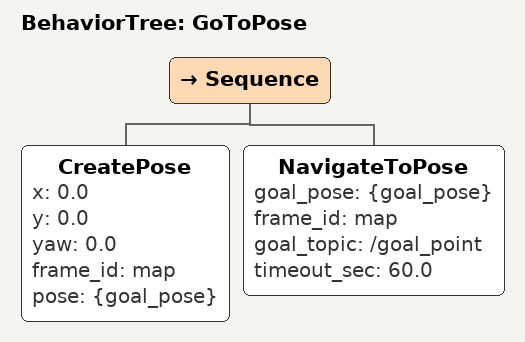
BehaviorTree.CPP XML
<root BTCPP_format="4">
  <!--
    Navigate to a single pose.
    Edit x/y/yaw/frame_id directly, or pass this file via the action payload
    and set values on the blackboard before sending the goal.
  -->
  <BehaviorTree ID="GoToPose">
    <Sequence>
      <CreatePose
        x="0.0"
        y="0.0"
        yaw="0.0"
        frame_id="map"
        pose="{goal_pose}" />
      <NavigateToPose
        goal_pose="{goal_pose}"
        frame_id="map"
        goal_topic="/goal_point"
        timeout_sec="60.0" />
    </Sequence>
  </BehaviorTree>
</root>
